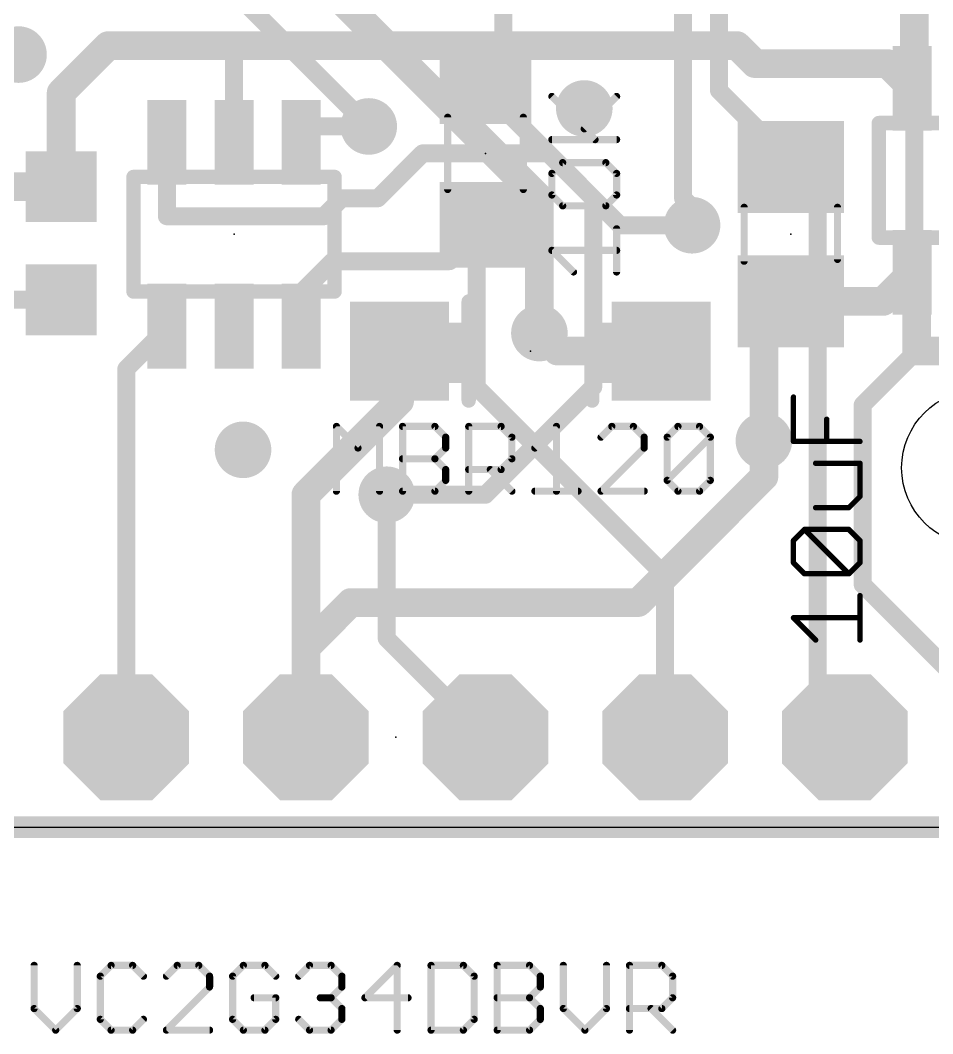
# Model space of a CAD drawing. Extents: x -5.1 to 29.9, y -2.9 to 40.6.
# Drawn here: x 4.85 to 17.75, y -2.92 to 11.41 of the extents above; entities that cross this region are included whole.
import ezdxf

# ---------------------------------------------------------------- set-up
doc = ezdxf.new("R2010")
doc.units = 0
for name, color, linetype in [('1', 12, 'CONTINUOUS'), ('16', 132, 'CONTINUOUS'), ('17', 110, 'CONTINUOUS'), ('18', 110, 'CONTINUOUS'), ('20', 53, 'CONTINUOUS'), ('23', 40, 'CONTINUOUS'), ('27', 253, 'CONTINUOUS'), ('51', 253, 'CONTINUOUS')]:
    doc.layers.add(name, color=color, linetype=linetype)

# ---------------------------------------------------------------- blocks, each defined once
blk = doc.blocks.new('RECT')
blk.add_solid([(-0.5, -0.5), (0.5, -0.5), (-0.5, 0.5), (0.5, 0.5)])
blk = doc.blocks.new('OCTAGONP')
at = {"const_width": 0.5}
blk.add_lwpolyline([(-0.25, -0.1036), (-0.25, 0.1036), (-0.1036, 0.25), (0.1036, 0.25), (0.25, 0.1036), (0.25, -0.1036), (0.1036, -0.25), (-0.1036, -0.25), (-0.25, -0.1036), (-0.25, 0.1036)], dxfattribs=at)
blk = doc.blocks.new('ROUNDV')
at = {"const_width": 0.5}
blk.add_lwpolyline([(0, -0.25, 1), (0, 0.25, 1), (0, -0.25)], format="xyb", dxfattribs=at)

msp = doc.modelspace()

# ---------------------------------------------------------------- linework, layer by layer
at = {"layer": '1'}
for points, const_width in [([(17.4951, 10.4742), (17.4951, 11.8419)], 0.4064), ([(5.429, 10.382), (6.096, 11.049)], 0.4064), ([(6.096, 11.049), (7.62, 11.049)], 0.4064), ([(7.62, 11.049), (11.43, 11.049)], 0.4064), ([(7.874, 11.049), (7.62, 11.049)], 0.254), ([(7.874, 9.682), (7.874, 11.049)], 0.254), ([(11.43, 11.049), (12.192, 11.049)], 0.4064), ([(11.43, 10.541), (11.43, 11.049)], 0.254), ([(12.004, 11.049), (12.192, 11.049)], 0.254), ([(12.192, 11.049), (14.986, 11.049)], 0.4064), ([(14.986, 11.049), (15.24, 10.795)], 0.4064), ([(15.24, 10.795), (17.1141, 10.795)], 0.4064), ([(17.1141, 10.795), (17.465, 10.4441)], 0.4064), ([(5.429, 9.055), (5.429, 10.382)], 0.4064), ([(17.4951, 10.4742), (17.465, 10.4441)], 0.254), ([(9.048, 9.906), (8.824, 9.682)], 0.254), ([(9.779, 9.906), (9.048, 9.906)], 0.254), ([(6.924, 9.682), (6.924, 8.636)], 0.254), ([(15.398, 9.682), (15.748, 9.332)], 0.254), ([(9.906, 8.89), (10.541, 9.525)], 0.254), ([(10.541, 9.525), (12.319, 9.525)], 0.254), ([(12.319, 9.525), (13.335, 8.509)], 0.254), ([(2.921, 9.055), (5.429, 9.055)], 0.4064), ([(9.144, 8.636), (9.398, 8.89)], 0.254), ([(9.398, 8.89), (9.906, 8.89)], 0.254), ([(6.924, 8.636), (9.144, 8.636)], 0.254), ([(10.922, 8.001), (11.43, 8.509)], 0.254), ([(11.303, 8.382), (11.43, 8.509)], 0.254), ([(13.335, 8.509), (14.351, 8.509)], 0.254), ([(11.303, 6.223), (11.303, 8.382)], 0.254), ([(8.824, 7.554), (9.271, 8.001)], 0.254), ([(9.271, 8.001), (10.922, 8.001)], 0.254), ([(17.465, 7.8439), (17.0531, 7.432)], 0.4064), ([(17.526, 6.731), (17.526, 7.8439)], 0.4064), ([(17.526, 7.8439), (17.465, 7.8439)], 0.254), ([(8.824, 7.082), (8.824, 7.554)], 0.254), ([(17.0531, 7.432), (15.748, 7.432)], 0.4064), ([(1.429, 7.455), (5.429, 7.455)], 0.254), ([(15.748, 7.432), (15.367, 7.051)], 0.254), ([(6.35, 6.477), (6.924, 7.051)], 0.254), ([(6.924, 7.051), (6.924, 7.082)], 0.254), ([(12.192, 6.985), (12.446, 6.731)], 0.4064), ([(15.367, 7.051), (15.367, 5.461)], 0.4064), ([(10.215, 6.731), (10.215, 6.024)], 0.4064), ([(12.446, 6.731), (13.915, 6.731)], 0.4064), ([(19.365, 6.731), (17.526, 6.731)], 0.4064), ([(6.35, 6.477), (6.35, 1.27)], 0.254), ([(13.97, 3.556), (11.303, 6.223)], 0.254), ([(10.215, 6.024), (8.89, 4.699)], 0.4064), ([(8.89, 4.699), (8.89, 1.27)], 0.4064), ([(10.033, 4.699), (10.033, 2.667)], 0.254), ([(13.97, 3.556), (13.97, 1.27)], 0.254), ([(10.033, 2.667), (11.43, 1.27)], 0.254), ([(-1.016, 0), (21.844, 0)], 0.3048)]:
    msp.add_lwpolyline(points, dxfattribs=dict(at, const_width=const_width))
for points, const_width in [([(6.096, 11.1506, 1), (6.096, 10.9474)], 0.2032), ([(6.1678, 10.9772, 1), (6.0242, 11.1208)], 0.2032), ([(7.62, 11.1506, 1), (7.62, 10.9474)], 0.2032), ([(7.62, 11.1125, 1), (7.62, 10.9855)], 0.127), ([(7.62, 10.9474, 1), (7.62, 11.1506)], 0.2032), ([(7.9375, 11.049, 1), (7.8105, 11.049)], 0.127), ([(7.874, 10.9855, 1), (7.874, 11.1125)], 0.127), ([(11.43, 11.1506, 1), (11.43, 10.9474)], 0.2032), ([(11.4935, 11.049, 1), (11.3665, 11.049)], 0.127), ([(11.43, 10.9474, 1), (11.43, 11.1506)], 0.2032), ([(12.004, 11.1125, 1), (12.004, 10.9855)], 0.127), ([(12.192, 11.1506, 1), (12.192, 10.9474)], 0.2032), ([(12.192, 10.9474, 1), (12.192, 11.1506)], 0.2032), ([(12.192, 10.9855, 1), (12.192, 11.1125)], 0.127), ([(15.0578, 11.1208, 1), (14.9142, 10.9772)], 0.2032), ([(14.986, 10.9474, 1), (14.986, 11.1506)], 0.2032), ([(15.24, 10.8966, 1), (15.24, 10.6934)], 0.2032), ([(15.1682, 10.7232, 1), (15.3118, 10.8668)], 0.2032), ([(17.1859, 10.8668, 1), (17.0423, 10.7232)], 0.2032), ([(17.1141, 10.6934, 1), (17.1141, 10.8966)], 0.2032), ([(11.3665, 10.541, 1), (11.4935, 10.541)], 0.127), ([(17.3932, 10.3723, 1), (17.5368, 10.5159)], 0.2032), ([(5.5306, 10.382, 1), (5.3274, 10.382)], 0.2032), ([(5.3572, 10.4538, 1), (5.5008, 10.3102)], 0.2032), ([(17.3935, 10.4742, 1), (17.5967, 10.4742)], 0.2032), ([(17.4201, 10.489, 1), (17.5099, 10.3992)], 0.127), ([(17.54, 10.4293, 1), (17.4502, 10.5191)], 0.127), ([(9.048, 9.9695, 1), (9.048, 9.8425)], 0.127), ([(9.0929, 9.8611, 1), (9.0031, 9.9509)], 0.127), ([(9.779, 9.8425, 1), (9.779, 9.9695)], 0.127), ([(6.9875, 9.682, 1), (6.8605, 9.682)], 0.127), ([(7.8105, 9.682, 1), (7.9375, 9.682)], 0.127), ([(8.7791, 9.7269, 1), (8.8689, 9.6371)], 0.127), ([(15.4429, 9.7269, 1), (15.3531, 9.6371)], 0.127), ([(10.541, 9.5885, 1), (10.541, 9.4615)], 0.127), ([(10.5859, 9.4801, 1), (10.4961, 9.5699)], 0.127), ([(12.3639, 9.5699, 1), (12.2741, 9.4801)], 0.127), ([(12.319, 9.4615, 1), (12.319, 9.5885)], 0.127), ([(15.7031, 9.2871, 1), (15.7929, 9.3769)], 0.127), ([(5.429, 8.9534, 1), (5.429, 9.1566)], 0.2032), ([(5.3274, 9.055, 1), (5.5306, 9.055)], 0.2032), ([(9.398, 8.9535, 1), (9.398, 8.8265)], 0.127), ([(9.4429, 8.8451, 1), (9.3531, 8.9349)], 0.127), ([(9.8611, 8.9349, 1), (9.9509, 8.8451)], 0.127), ([(9.906, 8.8265, 1), (9.906, 8.9535)], 0.127), ([(6.924, 8.6995, 1), (6.924, 8.5725)], 0.127), ([(9.0991, 8.6809, 1), (9.1889, 8.5911)], 0.127), ([(9.144, 8.5725, 1), (9.144, 8.6995)], 0.127), ([(6.8605, 8.636, 1), (6.9875, 8.636)], 0.127), ([(11.4749, 8.4641, 1), (11.3851, 8.5539)], 0.127), ([(11.4749, 8.4641, 1), (11.3851, 8.5539)], 0.127), ([(13.335, 8.5725, 1), (13.335, 8.4455)], 0.127), ([(13.2901, 8.4641, 1), (13.3799, 8.5539)], 0.127), ([(14.351, 8.4455, 1), (14.351, 8.5725)], 0.127), ([(11.3665, 8.382, 1), (11.2395, 8.382)], 0.127), ([(11.2581, 8.4269, 1), (11.3479, 8.3371)], 0.127), ([(9.271, 8.0645, 1), (9.271, 7.9375)], 0.127), ([(9.3159, 7.9561, 1), (9.2261, 8.0459)], 0.127), ([(10.8771, 8.0459, 1), (10.9669, 7.9561)], 0.127), ([(10.922, 7.9375, 1), (10.922, 8.0645)], 0.127), ([(17.5368, 7.7721, 1), (17.3932, 7.9157)], 0.2032), ([(17.6276, 7.8439, 1), (17.4244, 7.8439)], 0.2032), ([(17.465, 7.9074, 1), (17.465, 7.7804)], 0.127), ([(17.526, 7.7804, 1), (17.526, 7.9074)], 0.127), ([(8.8875, 7.554, 1), (8.7605, 7.554)], 0.127), ([(8.7791, 7.5989, 1), (8.8689, 7.5091)], 0.127), ([(15.748, 7.5336, 1), (15.748, 7.3304)], 0.2032), ([(16.9813, 7.5038, 1), (17.1249, 7.3602)], 0.2032), ([(17.0531, 7.3304, 1), (17.0531, 7.5336)], 0.2032), ([(5.429, 7.3915, 1), (5.429, 7.5185)], 0.127), ([(15.7929, 7.3871, 1), (15.7031, 7.4769)], 0.127), ([(6.9875, 7.082, 1), (6.8605, 7.082)], 0.127), ([(6.9689, 7.0061, 1), (6.8791, 7.0959)], 0.127), ([(12.2638, 7.0568, 1), (12.1202, 6.9132)], 0.2032), ([(15.4686, 7.051, 1), (15.2654, 7.051)], 0.2032), ([(6.8605, 7.051, 1), (6.9875, 7.051)], 0.127), ([(8.7605, 7.082, 1), (8.8875, 7.082)], 0.127), ([(15.3221, 7.0959, 1), (15.4119, 7.0061)], 0.127), ([(10.3166, 6.731, 1), (10.1134, 6.731)], 0.2032), ([(12.446, 6.8326, 1), (12.446, 6.6294)], 0.2032), ([(12.3742, 6.6592, 1), (12.5178, 6.8028)], 0.2032), ([(13.915, 6.6294, 1), (13.915, 6.8326)], 0.2032), ([(17.526, 6.8326, 1), (17.526, 6.6294)], 0.2032), ([(17.4244, 6.731, 1), (17.6276, 6.731)], 0.2032), ([(6.4135, 6.477, 1), (6.2865, 6.477)], 0.127), ([(6.3051, 6.5219, 1), (6.3949, 6.4321)], 0.127), ([(11.3479, 6.2679, 1), (11.2581, 6.1781)], 0.127), ([(10.2868, 5.9522, 1), (10.1432, 6.0958)], 0.2032), ([(11.2395, 6.223, 1), (11.3665, 6.223)], 0.127), ([(10.1134, 6.024, 1), (10.3166, 6.024)], 0.2032), ([(15.2654, 5.461, 1), (15.4686, 5.461)], 0.2032), ([(8.9916, 4.699, 1), (8.7884, 4.699)], 0.2032), ([(8.8182, 4.7708, 1), (8.9618, 4.6272)], 0.2032), ([(10.0965, 4.699, 1), (9.9695, 4.699)], 0.127), ([(14.0335, 3.556, 1), (13.9065, 3.556)], 0.127), ([(13.9251, 3.5111, 1), (14.0149, 3.6009)], 0.127), ([(10.0779, 2.7119, 1), (9.9881, 2.6221)], 0.127), ([(9.9695, 2.667, 1), (10.0965, 2.667)], 0.127), ([(6.2865, 1.27, 1), (6.4135, 1.27)], 0.127), ([(8.7884, 1.27, 1), (8.9916, 1.27)], 0.2032), ([(11.3851, 1.2251, 1), (11.4749, 1.3149)], 0.127), ([(13.9065, 1.27, 1), (14.0335, 1.27)], 0.127)]:
    msp.add_lwpolyline(points, format="xyb", dxfattribs=dict(at, const_width=const_width))
at = {"layer": '16'}
for points, const_width in [([(14.224, 8.89), (14.224, 19.939)], 0.254), ([(11.684, 19.685), (11.684, 10.16)], 0.254), ([(14.732, 17.145), (14.732, 10.414)], 0.254), ([(6.35, 13.335), (9.779, 9.906)], 0.254), ([(8.636, 12.446), (12.192, 8.89)], 0.4064), ([(17.4951, 6.7001), (17.4951, 11.938)], 0.254), ([(16.129, 9.017), (14.732, 10.414)], 0.254), ([(11.684, 10.16), (12.954, 8.89)], 0.254), ([(12.192, 8.89), (12.192, 6.985)], 0.4064), ([(16.129, 9.017), (16.129, 1.651)], 0.254), ([(12.954, 8.89), (12.954, 6.223)], 0.254), ([(14.351, 8.763), (14.224, 8.89)], 0.254), ([(14.351, 8.509), (14.351, 8.763)], 0.254), ([(16.764, 5.969), (17.4951, 6.7001)], 0.254), ([(12.954, 6.223), (11.43, 4.699)], 0.254), ([(16.764, 3.429), (16.764, 5.969)], 0.254), ([(15.367, 4.953), (15.367, 5.461)], 0.4064), ([(13.589, 3.175), (15.367, 4.953)], 0.4064), ([(11.43, 4.699), (10.033, 4.699)], 0.254), ([(18.923, 1.27), (16.764, 3.429)], 0.254), ([(9.525, 3.175), (8.89, 2.54)], 0.4064), ([(9.525, 3.175), (13.589, 3.175)], 0.4064), ([(8.89, 2.54), (8.89, 1.27)], 0.4064), ([(16.129, 1.651), (16.51, 1.27)], 0.254), ([(-1.016, 0), (21.844, 0)], 0.3048)]:
    msp.add_lwpolyline(points, dxfattribs=dict(at, const_width=const_width))
for points, const_width in [([(14.7769, 10.4589, 1), (14.6871, 10.3691)], 0.127), ([(14.6685, 10.414, 1), (14.7955, 10.414)], 0.127), ([(11.7289, 10.2049, 1), (11.6391, 10.1151)], 0.127), ([(11.6205, 10.16, 1), (11.7475, 10.16)], 0.127), ([(9.7341, 9.8611, 1), (9.8239, 9.9509)], 0.127), ([(12.2936, 8.89, 1), (12.0904, 8.89)], 0.2032), ([(12.1202, 8.8182, 1), (12.2638, 8.9618)], 0.2032), ([(16.1925, 9.017, 1), (16.0655, 9.017)], 0.127), ([(16.0841, 8.9721, 1), (16.1739, 9.0619)], 0.127), ([(13.0175, 8.89, 1), (12.8905, 8.89)], 0.127), ([(12.9091, 8.8451, 1), (12.9989, 8.9349)], 0.127), ([(14.2689, 8.9349, 1), (14.1791, 8.8451)], 0.127), ([(14.1605, 8.89, 1), (14.2875, 8.89)], 0.127), ([(14.4145, 8.763, 1), (14.2875, 8.763)], 0.127), ([(14.3061, 8.7181, 1), (14.3959, 8.8079)], 0.127), ([(14.2875, 8.509, 1), (14.4145, 8.509)], 0.127), ([(12.0904, 6.985, 1), (12.2936, 6.985)], 0.2032), ([(17.4316, 6.7001, 1), (17.5586, 6.7001)], 0.127), ([(17.54, 6.6552, 1), (17.4502, 6.745)], 0.127), ([(12.9989, 6.1781, 1), (12.9091, 6.2679)], 0.127), ([(12.8905, 6.223, 1), (13.0175, 6.223)], 0.127), ([(16.8275, 5.969, 1), (16.7005, 5.969)], 0.127), ([(16.7191, 6.0139, 1), (16.8089, 5.9241)], 0.127), ([(15.4686, 5.461, 1), (15.2654, 5.461)], 0.2032), ([(15.2654, 4.953, 1), (15.4686, 4.953)], 0.2032), ([(15.4388, 4.8812, 1), (15.2952, 5.0248)], 0.2032), ([(10.033, 4.7625, 1), (10.033, 4.6355)], 0.127), ([(11.3851, 4.7439, 1), (11.4749, 4.6541)], 0.127), ([(11.43, 4.6355, 1), (11.43, 4.7625)], 0.127), ([(16.8089, 3.4739, 1), (16.7191, 3.3841)], 0.127), ([(16.7005, 3.429, 1), (16.8275, 3.429)], 0.127), ([(9.525, 3.2766, 1), (9.525, 3.0734)], 0.2032), ([(9.5968, 3.1032, 1), (9.4532, 3.2468)], 0.2032), ([(13.5172, 3.2468, 1), (13.6608, 3.1032)], 0.2032), ([(13.589, 3.0734, 1), (13.589, 3.2766)], 0.2032), ([(8.9916, 2.54, 1), (8.7884, 2.54)], 0.2032), ([(8.8182, 2.6118, 1), (8.9618, 2.4682)], 0.2032), ([(16.1739, 1.6959, 1), (16.0841, 1.6061)], 0.127), ([(16.0655, 1.651, 1), (16.1925, 1.651)], 0.127), ([(8.7884, 1.27, 1), (8.9916, 1.27)], 0.2032), ([(16.4651, 1.2251, 1), (16.5549, 1.3149)], 0.127)]:
    msp.add_lwpolyline(points, format="xyb", dxfattribs=dict(at, const_width=const_width))
at = {"layer": '20'}
msp.add_line((0, 0), (20.32, 0), dxfattribs=at)
msp.add_circle((18.415, 5.08), 1.1, dxfattribs=at)
at = {"layer": '23'}
for p in [(11.43, 9.525), (7.874, 8.382), (15.748, 8.382), (12.065, 6.731), (10.16, 1.27)]:
    msp.add_point(p, dxfattribs=at)
at = {"layer": '27'}
for points, const_width in [([(12.9791, 9.7198), (12.369, 10.3299)], 0.1016), ([(12.8266, 9.8723), (13.2842, 10.3299)], 0.1016), ([(12.369, 9.7198), (13.2842, 9.7198)], 0.1016), ([(12.369, 9.2419), (12.5216, 9.3944)], 0.1016), ([(12.5216, 9.3944), (13.1317, 9.3944)], 0.1016), ([(13.1317, 8.7843), (12.5216, 9.3944)], 0.1016), ([(13.1317, 9.3944), (13.2842, 9.2419)], 0.1016), ([(12.369, 8.9368), (12.369, 9.2419)], 0.1016), ([(13.2842, 9.2419), (13.2842, 8.9368)], 0.1016), ([(12.5216, 8.7843), (12.369, 8.9368)], 0.1016), ([(13.2842, 8.9368), (13.1317, 8.7843)], 0.1016), ([(13.1317, 8.7843), (12.5216, 8.7843)], 0.1016), ([(13.2842, 7.8487), (13.2842, 8.4589)], 0.1016), ([(12.6741, 7.8487), (12.369, 8.1538)], 0.1016), ([(12.369, 8.1538), (13.2842, 8.1538)], 0.1016), ([(15.7853, 5.4526), (15.7853, 6.0796)], 0.0762), ([(16.2556, 5.4526), (16.2556, 5.7661)], 0.0762), ([(9.3218, 4.7498), (9.3218, 5.665)], 0.1016), ([(9.3218, 5.665), (9.6269, 5.3599)], 0.1016), ([(9.6269, 5.3599), (9.9319, 5.665)], 0.1016), ([(9.9319, 5.665), (9.9319, 4.7498)], 0.1016), ([(10.2573, 4.7498), (10.2573, 5.665)], 0.1016), ([(10.2573, 5.665), (10.7149, 5.665)], 0.1016), ([(10.7149, 5.665), (10.8674, 5.5125)], 0.1016), ([(11.1928, 4.7498), (11.1928, 5.665)], 0.1016), ([(11.1928, 5.665), (11.6504, 5.665)], 0.1016), ([(11.6504, 5.665), (11.803, 5.5125)], 0.1016), ([(12.1284, 5.3599), (12.4334, 5.665)], 0.1016), ([(12.4334, 5.665), (12.4334, 4.7498)], 0.1016), ([(13.2164, 5.665), (13.0639, 5.5125)], 0.1016), ([(13.5215, 5.665), (13.2164, 5.665)], 0.1016), ([(13.674, 5.5125), (13.5215, 5.665)], 0.1016), ([(13.9994, 5.5125), (14.1519, 5.665)], 0.1016), ([(14.1519, 5.665), (14.457, 5.665)], 0.1016), ([(14.457, 5.665), (14.6095, 5.5125)], 0.1016), ([(10.8674, 5.5125), (10.8674, 5.3599)], 0.1016), ([(11.803, 5.5125), (11.803, 5.2074)], 0.1016), ([(13.674, 5.3599), (13.674, 5.5125)], 0.1016), ([(13.9994, 4.9023), (13.9994, 5.5125)], 0.1016), ([(13.9994, 4.9023), (14.6095, 5.5125)], 0.1016), ([(14.6095, 5.5125), (14.6095, 4.9023)], 0.1016), ([(16.7259, 5.4526), (15.7853, 5.4526)], 0.0762), ([(10.8674, 5.3599), (10.7149, 5.2074)], 0.1016), ([(13.0639, 4.7498), (13.674, 5.3599)], 0.1016), ([(10.2573, 5.2074), (10.7149, 5.2074)], 0.1016), ([(10.7149, 5.2074), (10.8674, 5.0549)], 0.1016), ([(11.803, 5.2074), (11.6504, 5.0549)], 0.1016), ([(16.7259, 5.1441), (16.0988, 5.1441)], 0.0762), ([(16.7259, 4.6738), (16.7259, 5.1441)], 0.0762), ([(10.8674, 5.0549), (10.8674, 4.9023)], 0.1016), ([(11.6504, 5.0549), (11.1928, 5.0549)], 0.1016), ([(11.4979, 5.0549), (11.803, 4.7498)], 0.1016), ([(10.8674, 4.9023), (10.7149, 4.7498)], 0.1016), ([(14.1519, 4.7498), (13.9994, 4.9023)], 0.1016), ([(14.6095, 4.9023), (14.457, 4.7498)], 0.1016), ([(10.7149, 4.7498), (10.2573, 4.7498)], 0.1016), ([(12.1284, 4.7498), (12.7385, 4.7498)], 0.1016), ([(13.674, 4.7498), (13.0639, 4.7498)], 0.1016), ([(14.457, 4.7498), (14.1519, 4.7498)], 0.1016), ([(16.5691, 4.5171), (16.7259, 4.6738)], 0.0762), ([(16.0988, 4.5171), (16.5691, 4.5171)], 0.0762), ([(15.7853, 4.0518), (15.9421, 4.2086)], 0.0762), ([(15.9421, 4.2086), (16.5691, 4.2086)], 0.0762), ([(16.5691, 3.5815), (15.9421, 4.2086)], 0.0762), ([(16.5691, 4.2086), (16.7259, 4.0518)], 0.0762), ([(15.7853, 3.7383), (15.7853, 4.0518)], 0.0762), ([(16.7259, 4.0518), (16.7259, 3.7383)], 0.0762), ([(15.9421, 3.5815), (15.7853, 3.7383)], 0.0762), ([(16.7259, 3.7383), (16.5691, 3.5815)], 0.0762), ([(16.5691, 3.5815), (15.9421, 3.5815)], 0.0762), ([(16.7259, 2.646), (16.7259, 3.2731)], 0.0762), ([(16.0988, 2.646), (15.7853, 2.9596)], 0.0762), ([(15.7853, 2.9596), (16.7259, 2.9596)], 0.0762), ([(5.0466, -1.955), (5.0466, -2.5651)], 0.1016), ([(5.6567, -2.5651), (5.6567, -1.955)], 0.1016), ([(6.1347, -1.955), (5.9821, -2.1076)], 0.1016), ([(6.4397, -1.955), (6.1347, -1.955)], 0.1016), ([(6.5922, -2.1076), (6.4397, -1.955)], 0.1016), ([(7.0702, -1.955), (6.9176, -2.1076)], 0.1016), ([(7.3752, -1.955), (7.0702, -1.955)], 0.1016), ([(7.5278, -2.1076), (7.3752, -1.955)], 0.1016), ([(8.0057, -1.955), (7.8532, -2.1076)], 0.1016), ([(8.3108, -1.955), (8.0057, -1.955)], 0.1016), ([(8.4633, -2.1076), (8.3108, -1.955)], 0.1016), ([(8.7887, -2.1076), (8.9412, -1.955)], 0.1016), ([(8.9412, -1.955), (9.2463, -1.955)], 0.1016), ([(9.2463, -1.955), (9.3988, -2.1076)], 0.1016), ([(10.1818, -1.955), (9.7242, -2.4126)], 0.1016), ([(10.1818, -2.8702), (10.1818, -1.955)], 0.1016), ([(10.6597, -1.955), (10.6597, -2.8702)], 0.1016), ([(11.1173, -1.955), (10.6597, -1.955)], 0.1016), ([(11.2698, -2.1076), (11.1173, -1.955)], 0.1016), ([(11.5952, -2.8702), (11.5952, -1.955)], 0.1016), ([(11.5952, -1.955), (12.0528, -1.955)], 0.1016), ([(12.0528, -1.955), (12.2054, -2.1076)], 0.1016), ([(12.5308, -1.955), (12.5308, -2.5651)], 0.1016), ([(13.1409, -2.5651), (13.1409, -1.955)], 0.1016), ([(13.4663, -2.8702), (13.4663, -1.955)], 0.1016), ([(13.4663, -1.955), (13.9239, -1.955)], 0.1016), ([(13.9239, -1.955), (14.0764, -2.1076)], 0.1016), ([(5.9821, -2.1076), (5.9821, -2.7177)], 0.1016), ([(7.5278, -2.2601), (7.5278, -2.1076)], 0.1016), ([(7.8532, -2.1076), (7.8532, -2.7177)], 0.1016), ([(9.3988, -2.1076), (9.3988, -2.2601)], 0.1016), ([(11.2698, -2.7177), (11.2698, -2.1076)], 0.1016), ([(12.2054, -2.1076), (12.2054, -2.2601)], 0.1016), ([(14.0764, -2.1076), (14.0764, -2.4126)], 0.1016), ([(6.9176, -2.8702), (7.5278, -2.2601)], 0.1016), ([(9.3988, -2.2601), (9.2463, -2.4126)], 0.1016), ([(12.2054, -2.2601), (12.0528, -2.4126)], 0.1016), ([(8.4633, -2.4126), (8.1582, -2.4126)], 0.1016), ([(8.4633, -2.7177), (8.4633, -2.4126)], 0.1016), ([(9.2463, -2.4126), (9.0937, -2.4126)], 0.1016), ([(9.2463, -2.4126), (9.3988, -2.5651)], 0.1016), ([(9.7242, -2.4126), (10.3343, -2.4126)], 0.1016), ([(11.5952, -2.4126), (12.0528, -2.4126)], 0.1016), ([(12.0528, -2.4126), (12.2054, -2.5651)], 0.1016), ([(14.0764, -2.4126), (13.9239, -2.5651)], 0.1016), ([(5.0466, -2.5651), (5.3517, -2.8702)], 0.1016), ([(5.3517, -2.8702), (5.6567, -2.5651)], 0.1016), ([(9.3988, -2.5651), (9.3988, -2.7177)], 0.1016), ([(12.2054, -2.5651), (12.2054, -2.7177)], 0.1016), ([(12.5308, -2.5651), (12.8358, -2.8702)], 0.1016), ([(12.8358, -2.8702), (13.1409, -2.5651)], 0.1016), ([(13.9239, -2.5651), (13.4663, -2.5651)], 0.1016), ([(13.7713, -2.5651), (14.0764, -2.8702)], 0.1016), ([(5.9821, -2.7177), (6.1347, -2.8702)], 0.1016), ([(6.4397, -2.8702), (6.5922, -2.7177)], 0.1016), ([(7.8532, -2.7177), (8.0057, -2.8702)], 0.1016), ([(8.3108, -2.8702), (8.4633, -2.7177)], 0.1016), ([(8.9412, -2.8702), (8.7887, -2.7177)], 0.1016), ([(9.3988, -2.7177), (9.2463, -2.8702)], 0.1016), ([(11.1173, -2.8702), (11.2698, -2.7177)], 0.1016), ([(12.2054, -2.7177), (12.0528, -2.8702)], 0.1016), ([(6.1347, -2.8702), (6.4397, -2.8702)], 0.1016), ([(7.5278, -2.8702), (6.9176, -2.8702)], 0.1016), ([(8.0057, -2.8702), (8.3108, -2.8702)], 0.1016), ([(9.2463, -2.8702), (8.9412, -2.8702)], 0.1016), ([(10.6597, -2.8702), (11.1173, -2.8702)], 0.1016), ([(12.0528, -2.8702), (11.5952, -2.8702)], 0.1016)]:
    msp.add_lwpolyline(points, dxfattribs=dict(at, const_width=const_width))
for points, const_width in [([(12.387, 10.3479, 1), (12.3511, 10.3119)], 0.0508), ([(13.3022, 10.3119, 1), (13.2662, 10.3479)], 0.0508), ([(12.8086, 9.8903, 1), (12.8446, 9.8543)], 0.0508), ([(12.369, 9.7452, 1), (12.369, 9.6944)], 0.0508), ([(12.9612, 9.7018, 1), (12.9971, 9.7377)], 0.0508), ([(13.2842, 9.6944, 1), (13.2842, 9.7452)], 0.0508), ([(12.5216, 9.4198, 1), (12.5216, 9.369)], 0.0508), ([(12.5395, 9.4123, 1), (12.5036, 9.3764)], 0.0508), ([(12.5395, 9.3764, 1), (12.5036, 9.4123)], 0.0508), ([(13.1496, 9.4123, 1), (13.1137, 9.3764)], 0.0508), ([(13.1317, 9.369, 1), (13.1317, 9.4198)], 0.0508), ([(12.3944, 9.2419, 1), (12.3436, 9.2419)], 0.0508), ([(12.3511, 9.2598, 1), (12.387, 9.2239)], 0.0508), ([(13.3096, 9.2419, 1), (13.2588, 9.2419)], 0.0508), ([(13.2662, 9.2239, 1), (13.3022, 9.2598)], 0.0508), ([(12.387, 8.9548, 1), (12.3511, 8.9188)], 0.0508), ([(12.3436, 8.9368, 1), (12.3944, 8.9368)], 0.0508), ([(13.2588, 8.9368, 1), (13.3096, 8.9368)], 0.0508), ([(13.3022, 8.9188, 1), (13.2662, 8.9548)], 0.0508), ([(12.5216, 8.8097, 1), (12.5216, 8.7589)], 0.0508), ([(12.5036, 8.7663, 1), (12.5395, 8.8022)], 0.0508), ([(13.1137, 8.8022, 1), (13.1496, 8.7663)], 0.0508), ([(13.1137, 8.7663, 1), (13.1496, 8.8022)], 0.0508), ([(13.1317, 8.7589, 1), (13.1317, 8.8097)], 0.0508), ([(13.3096, 8.4589, 1), (13.2588, 8.4589)], 0.0508), ([(12.387, 8.1718, 1), (12.3511, 8.1358)], 0.0508), ([(12.369, 8.1792, 1), (12.369, 8.1284)], 0.0508), ([(13.2842, 8.1284, 1), (13.2842, 8.1792)], 0.0508), ([(12.6561, 7.8308, 1), (12.692, 7.8667)], 0.0508), ([(13.2588, 7.8487, 1), (13.3096, 7.8487)], 0.0508), ([(15.8043, 6.0796, 1), (15.7662, 6.0796)], 0.0381), ([(16.2747, 5.7661, 1), (16.2366, 5.7661)], 0.0381), ([(9.3472, 5.665, 1), (9.2964, 5.665)], 0.0508), ([(9.3398, 5.6829, 1), (9.3038, 5.647)], 0.0508), ([(9.9573, 5.665, 1), (9.9065, 5.665)], 0.0508), ([(9.9499, 5.647, 1), (9.914, 5.6829)], 0.0508), ([(10.2827, 5.665, 1), (10.2319, 5.665)], 0.0508), ([(10.2573, 5.6904, 1), (10.2573, 5.6396)], 0.0508), ([(10.7329, 5.6829, 1), (10.6969, 5.647)], 0.0508), ([(10.7149, 5.6396, 1), (10.7149, 5.6904)], 0.0508), ([(11.2182, 5.665, 1), (11.1674, 5.665)], 0.0508), ([(11.1928, 5.6904, 1), (11.1928, 5.6396)], 0.0508), ([(11.6684, 5.6829, 1), (11.6325, 5.647)], 0.0508), ([(11.6504, 5.6396, 1), (11.6504, 5.6904)], 0.0508), ([(12.4588, 5.665, 1), (12.408, 5.665)], 0.0508), ([(12.4514, 5.647, 1), (12.4155, 5.6829)], 0.0508), ([(13.2164, 5.6904, 1), (13.2164, 5.6396)], 0.0508), ([(13.2344, 5.647, 1), (13.1984, 5.6829)], 0.0508), ([(13.5394, 5.6829, 1), (13.5035, 5.647)], 0.0508), ([(13.5215, 5.6396, 1), (13.5215, 5.6904)], 0.0508), ([(14.1519, 5.6904, 1), (14.1519, 5.6396)], 0.0508), ([(14.1699, 5.647, 1), (14.134, 5.6829)], 0.0508), ([(14.4749, 5.6829, 1), (14.439, 5.647)], 0.0508), ([(14.457, 5.6396, 1), (14.457, 5.6904)], 0.0508), ([(10.8928, 5.5125, 1), (10.842, 5.5125)], 0.0508), ([(10.8495, 5.4945, 1), (10.8854, 5.5304)], 0.0508), ([(11.8284, 5.5125, 1), (11.7776, 5.5125)], 0.0508), ([(11.785, 5.4945, 1), (11.8209, 5.5304)], 0.0508), ([(13.0459, 5.5304, 1), (13.0818, 5.4945)], 0.0508), ([(13.6994, 5.5125, 1), (13.6486, 5.5125)], 0.0508), ([(13.656, 5.4945, 1), (13.692, 5.5304)], 0.0508), ([(14.0248, 5.5125, 1), (13.974, 5.5125)], 0.0508), ([(13.9814, 5.5304, 1), (14.0174, 5.4945)], 0.0508), ([(14.6349, 5.5125, 1), (14.5841, 5.5125)], 0.0508), ([(14.6275, 5.4945, 1), (14.5916, 5.5304)], 0.0508), ([(14.5916, 5.4945, 1), (14.6275, 5.5304)], 0.0508), ([(15.7662, 5.4526, 1), (15.8043, 5.4526)], 0.0381), ([(15.7853, 5.4716, 1), (15.7853, 5.4335)], 0.0381), ([(16.2366, 5.4526, 1), (16.2747, 5.4526)], 0.0381), ([(16.7259, 5.4335, 1), (16.7259, 5.4716)], 0.0381), ([(9.6089, 5.3779, 1), (9.6448, 5.342)], 0.0508), ([(9.6089, 5.342, 1), (9.6448, 5.3779)], 0.0508), ([(10.842, 5.3599, 1), (10.8928, 5.3599)], 0.0508), ([(10.8854, 5.342, 1), (10.8495, 5.3779)], 0.0508), ([(12.1104, 5.3779, 1), (12.1463, 5.342)], 0.0508), ([(13.6486, 5.3599, 1), (13.6994, 5.3599)], 0.0508), ([(13.692, 5.342, 1), (13.656, 5.3779)], 0.0508), ([(10.2573, 5.2328, 1), (10.2573, 5.182)], 0.0508), ([(10.7329, 5.2254, 1), (10.6969, 5.1894)], 0.0508), ([(10.6969, 5.2254, 1), (10.7329, 5.1894)], 0.0508), ([(10.7149, 5.182, 1), (10.7149, 5.2328)], 0.0508), ([(11.7776, 5.2074, 1), (11.8284, 5.2074)], 0.0508), ([(11.8209, 5.1894, 1), (11.785, 5.2254)], 0.0508), ([(16.0988, 5.1632, 1), (16.0988, 5.1251)], 0.0381), ([(16.7449, 5.1441, 1), (16.7068, 5.1441)], 0.0381), ([(16.7259, 5.1251, 1), (16.7259, 5.1632)], 0.0381), ([(10.8928, 5.0549, 1), (10.842, 5.0549)], 0.0508), ([(10.8495, 5.0369, 1), (10.8854, 5.0728)], 0.0508), ([(11.1928, 5.0803, 1), (11.1928, 5.0295)], 0.0508), ([(11.5159, 5.0728, 1), (11.4799, 5.0369)], 0.0508), ([(11.6325, 5.0728, 1), (11.6684, 5.0369)], 0.0508), ([(11.6504, 5.0295, 1), (11.6504, 5.0803)], 0.0508), ([(10.842, 4.9023, 1), (10.8928, 4.9023)], 0.0508), ([(10.8854, 4.8844, 1), (10.8495, 4.9203)], 0.0508), ([(14.0174, 4.9203, 1), (13.9814, 4.8844)], 0.0508), ([(13.9814, 4.9203, 1), (14.0174, 4.8844)], 0.0508), ([(13.974, 4.9023, 1), (14.0248, 4.9023)], 0.0508), ([(14.5841, 4.9023, 1), (14.6349, 4.9023)], 0.0508), ([(14.6275, 4.8844, 1), (14.5916, 4.9203)], 0.0508), ([(9.2964, 4.7498, 1), (9.3472, 4.7498)], 0.0508), ([(9.9065, 4.7498, 1), (9.9573, 4.7498)], 0.0508), ([(10.2573, 4.7752, 1), (10.2573, 4.7244)], 0.0508), ([(10.2319, 4.7498, 1), (10.2827, 4.7498)], 0.0508), ([(10.6969, 4.7678, 1), (10.7329, 4.7318)], 0.0508), ([(10.7149, 4.7244, 1), (10.7149, 4.7752)], 0.0508), ([(11.1674, 4.7498, 1), (11.2182, 4.7498)], 0.0508), ([(11.785, 4.7318, 1), (11.8209, 4.7678)], 0.0508), ([(12.1284, 4.7752, 1), (12.1284, 4.7244)], 0.0508), ([(12.408, 4.7498, 1), (12.4588, 4.7498)], 0.0508), ([(12.7385, 4.7244, 1), (12.7385, 4.7752)], 0.0508), ([(13.0459, 4.7678, 1), (13.0818, 4.7318)], 0.0508), ([(13.0639, 4.7752, 1), (13.0639, 4.7244)], 0.0508), ([(13.674, 4.7244, 1), (13.674, 4.7752)], 0.0508), ([(14.1519, 4.7752, 1), (14.1519, 4.7244)], 0.0508), ([(14.134, 4.7318, 1), (14.1699, 4.7678)], 0.0508), ([(14.439, 4.7678, 1), (14.4749, 4.7318)], 0.0508), ([(14.457, 4.7244, 1), (14.457, 4.7752)], 0.0508), ([(16.7068, 4.6738, 1), (16.7449, 4.6738)], 0.0381), ([(16.7394, 4.6604, 1), (16.7124, 4.6873)], 0.0381), ([(16.0988, 4.5361, 1), (16.0988, 4.498)], 0.0381), ([(16.5557, 4.5305, 1), (16.5826, 4.5036)], 0.0381), ([(16.5691, 4.498, 1), (16.5691, 4.5361)], 0.0381), ([(15.9555, 4.2221, 1), (15.9286, 4.1951)], 0.0381), ([(15.9421, 4.2277, 1), (15.9421, 4.1896)], 0.0381), ([(15.9555, 4.1951, 1), (15.9286, 4.2221)], 0.0381), ([(16.5826, 4.2221, 1), (16.5557, 4.1951)], 0.0381), ([(16.5691, 4.1896, 1), (16.5691, 4.2277)], 0.0381), ([(15.8043, 4.0518, 1), (15.7662, 4.0518)], 0.0381), ([(15.7718, 4.0653, 1), (15.7988, 4.0384)], 0.0381), ([(16.7449, 4.0518, 1), (16.7068, 4.0518)], 0.0381), ([(16.7124, 4.0384, 1), (16.7394, 4.0653)], 0.0381), ([(15.7662, 3.7383, 1), (15.8043, 3.7383)], 0.0381), ([(15.7988, 3.7518, 1), (15.7718, 3.7248)], 0.0381), ([(16.7068, 3.7383, 1), (16.7449, 3.7383)], 0.0381), ([(16.7394, 3.7248, 1), (16.7124, 3.7518)], 0.0381), ([(15.9421, 3.6006, 1), (15.9421, 3.5625)], 0.0381), ([(15.9286, 3.5681, 1), (15.9555, 3.595)], 0.0381), ([(16.5557, 3.595, 1), (16.5826, 3.5681)], 0.0381), ([(16.5557, 3.5681, 1), (16.5826, 3.595)], 0.0381), ([(16.5691, 3.5625, 1), (16.5691, 3.6006)], 0.0381), ([(16.7449, 3.2731, 1), (16.7068, 3.2731)], 0.0381), ([(15.7988, 2.973, 1), (15.7718, 2.9461)], 0.0381), ([(15.7853, 2.9786, 1), (15.7853, 2.9405)], 0.0381), ([(16.7259, 2.9405, 1), (16.7259, 2.9786)], 0.0381), ([(16.0854, 2.6326, 1), (16.1123, 2.6595)], 0.0381), ([(16.7068, 2.646, 1), (16.7449, 2.646)], 0.0381), ([(5.072, -1.955, 1), (5.0212, -1.955)], 0.0508), ([(5.6821, -1.955, 1), (5.6313, -1.955)], 0.0508), ([(6.1347, -1.9296, 1), (6.1347, -1.9804)], 0.0508), ([(6.1526, -1.973, 1), (6.1167, -1.9371)], 0.0508), ([(6.4577, -1.9371, 1), (6.4218, -1.973)], 0.0508), ([(6.4397, -1.9804, 1), (6.4397, -1.9296)], 0.0508), ([(7.0702, -1.9296, 1), (7.0702, -1.9804)], 0.0508), ([(7.0881, -1.973, 1), (7.0522, -1.9371)], 0.0508), ([(7.3932, -1.9371, 1), (7.3573, -1.973)], 0.0508), ([(7.3752, -1.9804, 1), (7.3752, -1.9296)], 0.0508), ([(8.0057, -1.9296, 1), (8.0057, -1.9804)], 0.0508), ([(8.0236, -1.973, 1), (7.9877, -1.9371)], 0.0508), ([(8.3287, -1.9371, 1), (8.2928, -1.973)], 0.0508), ([(8.3108, -1.9804, 1), (8.3108, -1.9296)], 0.0508), ([(8.9412, -1.9296, 1), (8.9412, -1.9804)], 0.0508), ([(8.9592, -1.973, 1), (8.9232, -1.9371)], 0.0508), ([(9.2642, -1.9371, 1), (9.2283, -1.973)], 0.0508), ([(9.2463, -1.9804, 1), (9.2463, -1.9296)], 0.0508), ([(10.2072, -1.955, 1), (10.1564, -1.955)], 0.0508), ([(10.1997, -1.973, 1), (10.1638, -1.9371)], 0.0508), ([(10.6851, -1.955, 1), (10.6343, -1.955)], 0.0508), ([(10.6597, -1.9296, 1), (10.6597, -1.9804)], 0.0508), ([(11.1353, -1.9371, 1), (11.0993, -1.973)], 0.0508), ([(11.1173, -1.9804, 1), (11.1173, -1.9296)], 0.0508), ([(11.6206, -1.955, 1), (11.5698, -1.955)], 0.0508), ([(11.5952, -1.9296, 1), (11.5952, -1.9804)], 0.0508), ([(12.0708, -1.9371, 1), (12.0349, -1.973)], 0.0508), ([(12.0528, -1.9804, 1), (12.0528, -1.9296)], 0.0508), ([(12.5562, -1.955, 1), (12.5054, -1.955)], 0.0508), ([(13.1663, -1.955, 1), (13.1155, -1.955)], 0.0508), ([(13.4917, -1.955, 1), (13.4409, -1.955)], 0.0508), ([(13.4663, -1.9296, 1), (13.4663, -1.9804)], 0.0508), ([(13.9418, -1.9371, 1), (13.9059, -1.973)], 0.0508), ([(13.9239, -1.9804, 1), (13.9239, -1.9296)], 0.0508), ([(6.0075, -2.1076, 1), (5.9567, -2.1076)], 0.0508), ([(5.9642, -2.0896, 1), (6.0001, -2.1255)], 0.0508), ([(6.5743, -2.1255, 1), (6.6102, -2.0896)], 0.0508), ([(6.8997, -2.0896, 1), (6.9356, -2.1255)], 0.0508), ([(7.5532, -2.1076, 1), (7.5024, -2.1076)], 0.0508), ([(7.5098, -2.1255, 1), (7.5457, -2.0896)], 0.0508), ([(7.8786, -2.1076, 1), (7.8278, -2.1076)], 0.0508), ([(7.8352, -2.0896, 1), (7.8711, -2.1255)], 0.0508), ([(8.4453, -2.1255, 1), (8.4812, -2.0896)], 0.0508), ([(8.7707, -2.0896, 1), (8.8066, -2.1255)], 0.0508), ([(9.4242, -2.1076, 1), (9.3734, -2.1076)], 0.0508), ([(9.3808, -2.1255, 1), (9.4168, -2.0896)], 0.0508), ([(11.2952, -2.1076, 1), (11.2444, -2.1076)], 0.0508), ([(11.2519, -2.1255, 1), (11.2878, -2.0896)], 0.0508), ([(12.2308, -2.1076, 1), (12.18, -2.1076)], 0.0508), ([(12.1874, -2.1255, 1), (12.2233, -2.0896)], 0.0508), ([(14.1018, -2.1076, 1), (14.051, -2.1076)], 0.0508), ([(14.0584, -2.1255, 1), (14.0944, -2.0896)], 0.0508), ([(7.5024, -2.2601, 1), (7.5532, -2.2601)], 0.0508), ([(7.5457, -2.278, 1), (7.5098, -2.2421)], 0.0508), ([(9.3734, -2.2601, 1), (9.4242, -2.2601)], 0.0508), ([(9.4168, -2.278, 1), (9.3808, -2.2421)], 0.0508), ([(12.18, -2.2601, 1), (12.2308, -2.2601)], 0.0508), ([(12.2233, -2.278, 1), (12.1874, -2.2421)], 0.0508), ([(8.1582, -2.3872, 1), (8.1582, -2.438)], 0.0508), ([(8.4887, -2.4126, 1), (8.4379, -2.4126)], 0.0508), ([(8.4633, -2.438, 1), (8.4633, -2.3872)], 0.0508), ([(9.0937, -2.3872, 1), (9.0937, -2.438)], 0.0508), ([(9.2642, -2.3946, 1), (9.2283, -2.4306)], 0.0508), ([(9.2283, -2.3946, 1), (9.2642, -2.4306)], 0.0508), ([(9.2463, -2.438, 1), (9.2463, -2.3872)], 0.0508), ([(9.7062, -2.3946, 1), (9.7422, -2.4306)], 0.0508), ([(9.7242, -2.3872, 1), (9.7242, -2.438)], 0.0508), ([(10.3343, -2.438, 1), (10.3343, -2.3872)], 0.0508), ([(11.5952, -2.3872, 1), (11.5952, -2.438)], 0.0508), ([(12.0708, -2.3946, 1), (12.0349, -2.4306)], 0.0508), ([(12.0349, -2.3946, 1), (12.0708, -2.4306)], 0.0508), ([(12.0528, -2.438, 1), (12.0528, -2.3872)], 0.0508), ([(14.051, -2.4126, 1), (14.1018, -2.4126)], 0.0508), ([(14.0944, -2.4306, 1), (14.0584, -2.3946)], 0.0508), ([(5.0646, -2.5472, 1), (5.0286, -2.5831)], 0.0508), ([(5.0212, -2.5651, 1), (5.072, -2.5651)], 0.0508), ([(5.6313, -2.5651, 1), (5.6821, -2.5651)], 0.0508), ([(5.6747, -2.5831, 1), (5.6388, -2.5472)], 0.0508), ([(9.4242, -2.5651, 1), (9.3734, -2.5651)], 0.0508), ([(9.3808, -2.5831, 1), (9.4168, -2.5472)], 0.0508), ([(12.2308, -2.5651, 1), (12.18, -2.5651)], 0.0508), ([(12.1874, -2.5831, 1), (12.2233, -2.5472)], 0.0508), ([(12.5487, -2.5472, 1), (12.5128, -2.5831)], 0.0508), ([(12.5054, -2.5651, 1), (12.5562, -2.5651)], 0.0508), ([(13.1155, -2.5651, 1), (13.1663, -2.5651)], 0.0508), ([(13.1588, -2.5831, 1), (13.1229, -2.5472)], 0.0508), ([(13.4663, -2.5397, 1), (13.4663, -2.5905)], 0.0508), ([(13.7893, -2.5472, 1), (13.7534, -2.5831)], 0.0508), ([(13.9059, -2.5472, 1), (13.9418, -2.5831)], 0.0508), ([(13.9239, -2.5905, 1), (13.9239, -2.5397)], 0.0508), ([(5.9567, -2.7177, 1), (6.0075, -2.7177)], 0.0508), ([(6.0001, -2.6997, 1), (5.9642, -2.7356)], 0.0508), ([(6.6102, -2.7356, 1), (6.5743, -2.6997)], 0.0508), ([(7.8711, -2.6997, 1), (7.8352, -2.7356)], 0.0508), ([(7.8278, -2.7177, 1), (7.8786, -2.7177)], 0.0508), ([(8.4379, -2.7177, 1), (8.4887, -2.7177)], 0.0508), ([(8.4812, -2.7356, 1), (8.4453, -2.6997)], 0.0508), ([(8.8066, -2.6997, 1), (8.7707, -2.7356)], 0.0508), ([(9.3734, -2.7177, 1), (9.4242, -2.7177)], 0.0508), ([(9.4168, -2.7356, 1), (9.3808, -2.6997)], 0.0508), ([(11.2444, -2.7177, 1), (11.2952, -2.7177)], 0.0508), ([(11.2878, -2.7356, 1), (11.2519, -2.6997)], 0.0508), ([(12.18, -2.7177, 1), (12.2308, -2.7177)], 0.0508), ([(12.2233, -2.7356, 1), (12.1874, -2.6997)], 0.0508), ([(5.3337, -2.8522, 1), (5.3696, -2.8882)], 0.0508), ([(5.3337, -2.8882, 1), (5.3696, -2.8522)], 0.0508), ([(6.1347, -2.8448, 1), (6.1347, -2.8956)], 0.0508), ([(6.1167, -2.8882, 1), (6.1526, -2.8522)], 0.0508), ([(6.4218, -2.8522, 1), (6.4577, -2.8882)], 0.0508), ([(6.4397, -2.8956, 1), (6.4397, -2.8448)], 0.0508), ([(6.9176, -2.8448, 1), (6.9176, -2.8956)], 0.0508), ([(6.8997, -2.8522, 1), (6.9356, -2.8882)], 0.0508), ([(7.5278, -2.8956, 1), (7.5278, -2.8448)], 0.0508), ([(8.0057, -2.8448, 1), (8.0057, -2.8956)], 0.0508), ([(7.9877, -2.8882, 1), (8.0236, -2.8522)], 0.0508), ([(8.2928, -2.8522, 1), (8.3287, -2.8882)], 0.0508), ([(8.3108, -2.8956, 1), (8.3108, -2.8448)], 0.0508), ([(8.9412, -2.8448, 1), (8.9412, -2.8956)], 0.0508), ([(8.9232, -2.8882, 1), (8.9592, -2.8522)], 0.0508), ([(9.2283, -2.8522, 1), (9.2642, -2.8882)], 0.0508), ([(9.2463, -2.8956, 1), (9.2463, -2.8448)], 0.0508), ([(10.1564, -2.8702, 1), (10.2072, -2.8702)], 0.0508), ([(10.6597, -2.8448, 1), (10.6597, -2.8956)], 0.0508), ([(10.6343, -2.8702, 1), (10.6851, -2.8702)], 0.0508), ([(11.0993, -2.8522, 1), (11.1353, -2.8882)], 0.0508), ([(11.1173, -2.8956, 1), (11.1173, -2.8448)], 0.0508), ([(11.5952, -2.8448, 1), (11.5952, -2.8956)], 0.0508), ([(11.5698, -2.8702, 1), (11.6206, -2.8702)], 0.0508), ([(12.0349, -2.8522, 1), (12.0708, -2.8882)], 0.0508), ([(12.0528, -2.8956, 1), (12.0528, -2.8448)], 0.0508), ([(12.8179, -2.8522, 1), (12.8538, -2.8882)], 0.0508), ([(12.8179, -2.8882, 1), (12.8538, -2.8522)], 0.0508), ([(13.4409, -2.8702, 1), (13.4917, -2.8702)], 0.0508), ([(14.0584, -2.8882, 1), (14.0944, -2.8522)], 0.0508)]:
    msp.add_lwpolyline(points, format="xyb", dxfattribs=dict(at, const_width=const_width))
at = {"layer": '51'}
for points, const_width in [([(10.895, 10.035), (10.895, 9.015)], 0.1016), ([(11.965, 10.035), (11.965, 9.015)], 0.1016), ([(16.9926, 8.3336), (16.9926, 9.9544)], 0.2032), ([(16.9926, 9.9544), (19.8374, 9.9544)], 0.2032), ([(6.452, 7.572), (6.452, 9.192)], 0.2032), ([(6.452, 9.192), (9.296, 9.192)], 0.2032), ([(9.296, 9.192), (9.296, 7.572)], 0.2032), ([(15.088, 8.001), (15.088, 8.763)], 0.1016), ([(16.408, 8.026), (16.408, 8.763)], 0.1016), ([(19.8374, 8.3336), (16.9926, 8.3336)], 0.2032), ([(9.296, 7.572), (6.452, 7.572)], 0.2032), ([(11.192, 6.031), (11.192, 7.431)], 0.2032), ([(12.938, 7.431), (12.938, 6.031)], 0.2032)]:
    msp.add_lwpolyline(points, dxfattribs=dict(at, const_width=const_width))
for points, const_width in [([(10.9204, 10.035, 1), (10.8696, 10.035)], 0.0508), ([(11.9904, 10.035, 1), (11.9396, 10.035)], 0.0508), ([(17.0434, 9.9544, 1), (16.9418, 9.9544)], 0.1016), ([(16.9926, 10.0052, 1), (16.9926, 9.9036)], 0.1016), ([(6.5028, 9.192, 1), (6.4012, 9.192)], 0.1016), ([(6.452, 9.2428, 1), (6.452, 9.1412)], 0.1016), ([(9.3468, 9.192, 1), (9.2452, 9.192)], 0.1016), ([(9.296, 9.1412, 1), (9.296, 9.2428)], 0.1016), ([(10.8696, 9.015, 1), (10.9204, 9.015)], 0.0508), ([(11.9396, 9.015, 1), (11.9904, 9.015)], 0.0508), ([(15.1134, 8.763, 1), (15.0626, 8.763)], 0.0508), ([(16.4334, 8.763, 1), (16.3826, 8.763)], 0.0508), ([(16.9926, 8.3844, 1), (16.9926, 8.2828)], 0.1016), ([(16.9418, 8.3336, 1), (17.0434, 8.3336)], 0.1016), ([(15.0626, 8.001, 1), (15.1134, 8.001)], 0.0508), ([(16.3826, 8.026, 1), (16.4334, 8.026)], 0.0508), ([(6.452, 7.6228, 1), (6.452, 7.5212)], 0.1016), ([(6.4012, 7.572, 1), (6.5028, 7.572)], 0.1016), ([(9.2452, 7.572, 1), (9.3468, 7.572)], 0.1016), ([(9.296, 7.5212, 1), (9.296, 7.6228)], 0.1016), ([(11.2428, 7.431, 1), (11.1412, 7.431)], 0.1016), ([(12.9888, 7.431, 1), (12.8872, 7.431)], 0.1016), ([(11.1412, 6.031, 1), (11.2428, 6.031)], 0.1016), ([(12.8872, 6.031, 1), (12.9888, 6.031)], 0.1016)]:
    msp.add_lwpolyline(points, format="xyb", dxfattribs=dict(at, const_width=const_width))

# ---------------------------------------------------------------- block references
at = {"layer": '1'}
for p, xscale, yscale, rotation in [((11.43, 10.541), 1.2, 1.3, 270), ((15.748, 9.332), 1.3, 1.5, 90), ((11.43, 8.509), 1.2, 1.3, 270), ((15.748, 7.432), 1.3, 1.5, 90), ((10.215, 6.731), 1.4, 1.4, 90), ((13.915, 6.731), 1.4, 1.4, 90)]:
    msp.add_blockref('RECT', p, dxfattribs=dict(at, xscale=xscale, yscale=yscale, rotation=rotation))
at = {"layer": '1', "xscale": 0.55, "yscale": 1.2}
for p in [(17.465, 10.4441), (6.924, 9.682), (7.874, 9.682), (8.824, 9.682), (17.465, 7.8439), (6.924, 7.082), (7.874, 7.082), (8.824, 7.082)]:
    msp.add_blockref('RECT', p, dxfattribs=at)
at = {"layer": '1'}
for p in [(5.429, 9.055), (5.429, 7.455)]:
    msp.add_blockref('RECT', p, dxfattribs=at)
at = {"layer": '17', "xscale": 1.778, "yscale": 1.778, "rotation": 90}
for p in [(6.35, 1.27), (6.35, 1.27), (8.89, 1.27), (8.89, 1.27), (11.43, 1.27), (11.43, 1.27), (13.97, 1.27), (13.97, 1.27), (16.51, 1.27), (16.51, 1.27)]:
    msp.add_blockref('OCTAGONP', p, dxfattribs=at)
at = {"layer": '18', "xscale": 0.8001, "yscale": 0.8001}
for p in [(4.826, 10.922), (4.826, 10.922), (12.827, 10.16), (12.827, 10.16), (9.779, 9.906), (9.779, 9.906), (14.351, 8.509), (14.351, 8.509), (12.192, 6.985), (12.192, 6.985), (8.001, 5.334), (8.001, 5.334), (15.367, 5.461), (15.367, 5.461), (10.033, 4.699), (10.033, 4.699)]:
    msp.add_blockref('ROUNDV', p, dxfattribs=at)
at = {"layer": '51'}
for p, xscale, yscale in [((17.465, 10.319), 0.5, 0.65), ((6.924, 9.557), 0.5, 0.65), ((7.874, 9.557), 0.5, 0.65), ((8.824, 9.557), 0.5, 0.65), ((17.465, 7.969), 0.5, 0.65), ((6.924, 7.207), 0.5, 0.65), ((7.874, 7.207), 0.5, 0.65), ((8.824, 7.207), 0.5, 0.65), ((10.717, 6.706), 0.75, 0.85), ((13.413, 6.706), 0.75, 0.85), ((6.35, 1.27), 0.508, 0.508), ((8.89, 1.27), 0.508, 0.508), ((11.43, 1.27), 0.508, 0.508), ((13.97, 1.27), 0.508, 0.508), ((16.51, 1.27), 0.508, 0.508)]:
    msp.add_blockref('RECT', p, dxfattribs=dict(at, xscale=xscale, yscale=yscale))
for p, xscale, yscale, rotation in [((11.43, 10.2334), 0.5832, 1.3, 270), ((15.7469, 9.1127), 0.7501, 1.4501, 90), ((11.43, 8.8218), 0.5936, 1.3, 270), ((15.7469, 7.6649), 0.7501, 1.4501, 90)]:
    msp.add_blockref('RECT', p, dxfattribs=dict(at, xscale=xscale, yscale=yscale, rotation=rotation))

doc.saveas('drawing.dxf')
